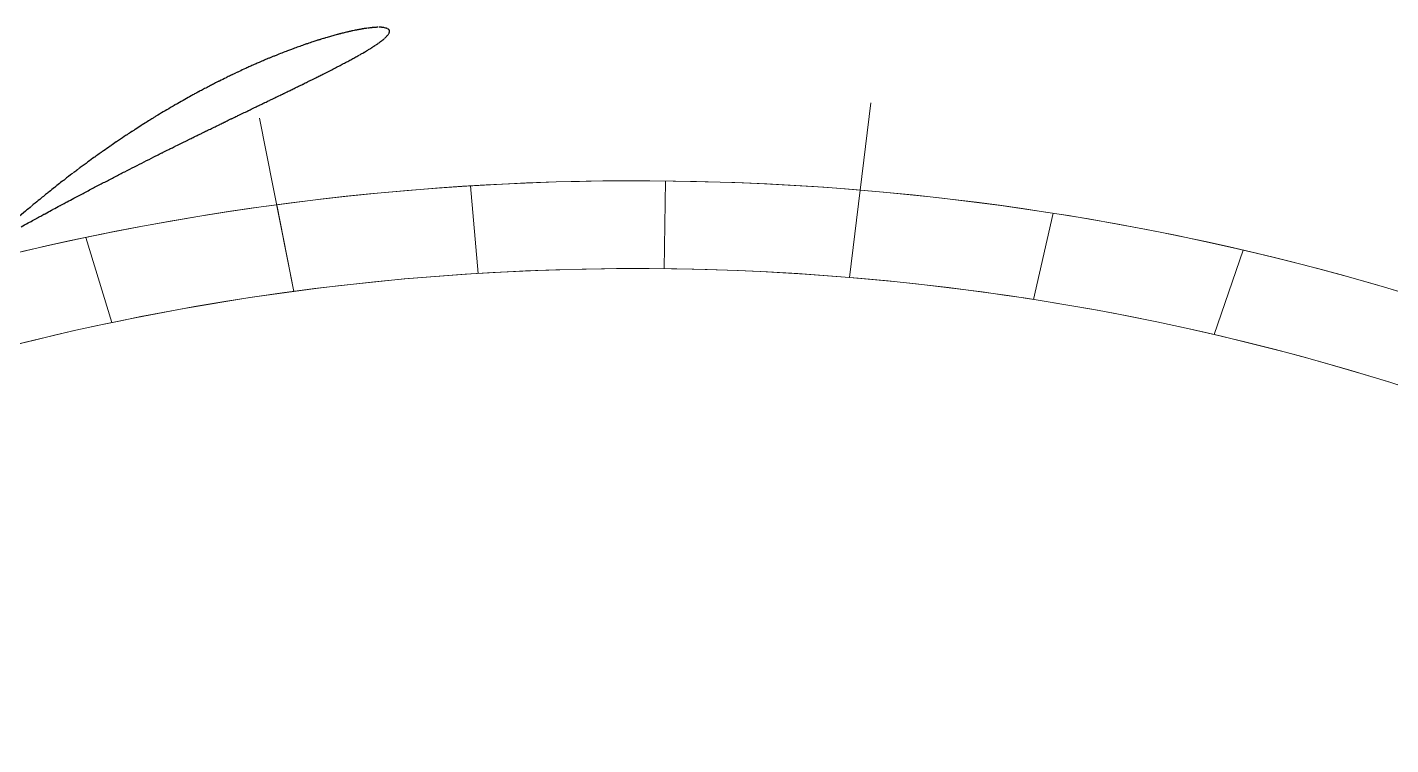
# Model space of a CAD drawing. Header units: millimetres. Extents: x -35445 to 232012, y -57203 to 42724.
# Drawn here: x 167959 to 197669, y 27101 to 42724 of the extents above; entities that cross this region are included whole.
import ezdxf

# ---------------------------------------------------------------- set-up
doc = ezdxf.new("R2010")
doc.units = ezdxf.units.MM

msp = doc.modelspace()

# ---------------------------------------------------------------- linework, layer by layer
at = {"color": 252, "lineweight": 9}
for p, q in [((185877, 37277), (186342, 41081)), ((173767, 36973), (173021, 40747)), ((177787, 37365), (177616, 39271)), ((181834, 37466), (181865, 39378)), ((186109, 39179), (185877, 37277)), ((185877, 37277), (186109, 39179)), ((173394, 38860), (173767, 36973)), ((173767, 36973), (173394, 38860)), ((189883, 36797), (190317, 38675)), ((169802, 36295), (169232, 38148)), ((193824, 36032), (194454, 37872))]:
    msp.add_line(p, q, dxfattribs=at)
for points in [[(186109, 39179, 0), (185601, 39219, 0), (185093, 39254, 0), (184584, 39285, 0), (184075, 39312, 0), (183565, 39335, 0), (183055, 39353, 0), (182545, 39366, 0), (182035, 39376, 0), (181525, 39381, 0), (181015, 39381, 0), (180504, 39377, 0), (179994, 39369, 0), (179484, 39356, 0), (178974, 39339, 0), (178464, 39317, 0), (177955, 39291, 0), (177446, 39261, 0), (176938, 39226, 0), (176430, 39187, 0), (175922, 39143, 0), (175415, 39096, 0), (174909, 39043, 0), (174403, 38987, 0), (173898, 38926, 0), (173394, 38860, 0)], [(198014, 36922, 0), (197534, 37064, 0), (197052, 37203, 0), (196568, 37338, 0), (196083, 37468, 0), (195596, 37594, 0), (195108, 37716, 0), (194618, 37834, 0), (194127, 37947, 0), (193634, 38057, 0), (193140, 38161, 0), (192644, 38262, 0), (192148, 38359, 0), (191650, 38451, 0), (191151, 38539, 0), (190651, 38622, 0), (190149, 38701, 0), (189647, 38776, 0), (189144, 38847, 0), (188640, 38913, 0), (188135, 38975, 0), (187630, 39032, 0), (187124, 39085, 0), (186617, 39134, 0), (186109, 39179, 0)], [(173394, 38860, 0), (172891, 38791, 0), (172388, 38717, 0), (171887, 38638, 0), (171387, 38556, 0), (170887, 38469, 0), (170389, 38377, 0), (169892, 38282, 0), (169397, 38182, 0), (168902, 38078, 0), (168409, 37970, 0), (167917, 37857, 0), (167427, 37740, 0), (166939, 37619, 0), (166624, 37539, 0)], [(173767, 36973, 0), (174247, 37036, 0), (174728, 37094, 0), (175209, 37148, 0), (175691, 37197, 0), (176174, 37243, 0), (176658, 37284, 0), (177141, 37322, 0), (177626, 37355, 0), (178111, 37384, 0), (178596, 37408, 0), (179081, 37429, 0), (179567, 37445, 0), (180052, 37458, 0), (180538, 37465, 0), (181024, 37469, 0), (181510, 37469, 0), (181996, 37464, 0), (182482, 37455, 0), (182968, 37442, 0), (183453, 37425, 0), (183939, 37404, 0), (184424, 37378, 0), (184908, 37349, 0), (185393, 37315, 0), (185877, 37277, 0)], [(185877, 37277, 0), (186360, 37234, 0), (186843, 37188, 0), (187325, 37137, 0), (187806, 37082, 0), (188287, 37024, 0), (188767, 36961, 0), (189246, 36893, 0), (189724, 36822, 0), (190201, 36747, 0), (190678, 36667, 0), (191153, 36583, 0), (191627, 36496, 0), (192100, 36404, 0), (192572, 36308, 0), (193043, 36208, 0), (193512, 36104, 0), (193980, 35996, 0), (194447, 35884, 0), (194912, 35768, 0), (195375, 35647, 0), (195837, 35523, 0), (196298, 35395, 0), (196757, 35263, 0), (197214, 35127, 0), (197669, 34987, 0)], [(167619, 35791, 0), (168084, 35906, 0), (168551, 36018, 0), (169019, 36125, 0), (169489, 36228, 0), (169960, 36327, 0), (170432, 36423, 0), (170905, 36514, 0), (171379, 36600, 0), (171855, 36683, 0), (172331, 36762, 0), (172809, 36837, 0), (173287, 36907, 0), (173767, 36973, 0)], [(197669, 34987, 0), (198123, 34843, 0)]]:
    msp.add_polyline3d(points, dxfattribs=at)
msp.add_ellipse((181219, -765), major_axis=(48731, 0), ratio=0.823831, start_param=0.161265, end_param=1.875222, dxfattribs=at)
at = {"color": 27, "lineweight": 9}
msp.add_ellipse((181219, -765), major_axis=(46411, 0), ratio=0.823831, start_param=0.161265, end_param=1.995949, dxfattribs=at)
at = {"color": 41, "lineweight": 25}
for points in [[(174460, 42493), (174448, 42490), (174436, 42486), (174424, 42483)], [(174785, 42584), (174771, 42580), (174758, 42577), (174745, 42573)], [(175242, 42684), (175233, 42682), (175223, 42681), (175213, 42679)], [(175253, 42686), (175250, 42685), (175247, 42685), (175244, 42684)], [(175262, 42687), (175260, 42687), (175257, 42687), (175255, 42686)], [(175320, 42697), (175316, 42696), (175311, 42695), (175307, 42695)], [(175439, 42712), (175430, 42711), (175422, 42710), (175413, 42709)], [(175486, 42717), (175479, 42716), (175472, 42716), (175466, 42715)], [(175504, 42719), (175502, 42718), (175499, 42718), (175496, 42718)], [(175546, 42721), (175538, 42721), (175531, 42721), (175524, 42720)], [(175600, 42724), (175591, 42723), (175582, 42723), (175573, 42723)], [(175637, 42724), (175631, 42724), (175625, 42724), (175619, 42724)], [(175674, 42723), (175670, 42723), (175665, 42723), (175660, 42723)], [(175691, 42722), (175687, 42722), (175683, 42722), (175679, 42722)], [(175706, 42720), (175703, 42720), (175701, 42721), (175699, 42721)], [(175722, 42718), (175717, 42719), (175712, 42720), (175707, 42720)], [(175750, 42714), (175746, 42715), (175742, 42715), (175737, 42716)], [(175757, 42712), (175754, 42713), (175752, 42713), (175750, 42714)], [(175821, 42688), (175818, 42690), (175816, 42691), (175813, 42693)], [(174312, 42448), (174303, 42445), (174295, 42443), (174286, 42440)], [(174347, 42459), (174336, 42456), (174325, 42452), (174314, 42449)], [(174358, 42462), (174354, 42461), (174351, 42460), (174347, 42459)], [(175304, 42183), (175320, 42192), (175336, 42201), (175351, 42210)], [(175493, 42298), (175507, 42307), (175521, 42316), (175534, 42325)], [(175608, 42375), (175620, 42383), (175631, 42391), (175641, 42399)], [(175646, 42403), (175655, 42410), (175664, 42416), (175672, 42422)], [(175731, 42470), (175736, 42474), (175741, 42478), (175745, 42482)], [(173104, 41999), (173101, 41997), (173098, 41996), (173095, 41995)], [(173221, 42048), (173210, 42043), (173198, 42038), (173187, 42034)], [(173313, 42086), (173301, 42081), (173290, 42076), (173278, 42071)], [(173344, 42098), (173334, 42094), (173323, 42090), (173313, 42086)], [(172413, 41685), (172381, 41670), (172348, 41654), (172315, 41638)], [(172543, 41748), (172530, 41741), (172517, 41735), (172504, 41729)], [(172810, 41870), (172779, 41856), (172749, 41842), (172718, 41828)], [(174246, 41625), (174275, 41639), (174304, 41654), (174332, 41668)], [(171675, 41309), (171658, 41300), (171642, 41291), (171626, 41282)], [(171796, 41374), (171767, 41358), (171737, 41343), (171707, 41327)], [(172121, 41542), (172083, 41523), (172045, 41503), (172006, 41484)], [(173567, 41292), (173602, 41309), (173637, 41326), (173671, 41343)], [(173969, 41488), (174001, 41504), (174033, 41519), (174064, 41535)], [(173136, 41083), (173169, 41100), (173203, 41116), (173236, 41132)], [(172282, 40671), (172321, 40690), (172359, 40708), (172398, 40727)], [(172784, 40914), (172822, 40932), (172859, 40950), (172897, 40968)], [(170237, 40453), (170202, 40430), (170168, 40407), (170133, 40384)], [(170250, 40461), (170246, 40458), (170241, 40455), (170237, 40453)], [(171764, 40418), (171800, 40436), (171837, 40454), (171873, 40472)], [(171894, 40482), (171931, 40500), (171967, 40518), (172004, 40535)], [(171347, 40213), (171383, 40231), (171420, 40249), (171456, 40267)], [(170780, 39931), (170817, 39950), (170854, 39968), (170890, 39987)], [(169033, 39607), (169008, 39589), (168983, 39570), (168958, 39551)], [(169071, 39636), (169059, 39627), (169046, 39617), (169034, 39608)], [(168346, 38664), (168394, 38690), (168442, 38716), (168489, 38742)], [(168525, 38761), (168574, 38787), (168623, 38814), (168672, 38840)], [(167825, 38378), (167876, 38406), (167928, 38435), (167979, 38463)]]:
    msp.add_open_spline(points, degree=3, dxfattribs=at)
for points, knots in [([(174743, 42573), (174732, 42570), (174690, 42559), (174616, 42539), (174533, 42515), (174481, 42500), (174463, 42494)], [0.516815999, 0.516815999, 0.516815999, 0.516815999, 0.517808219, 0.520547945, 0.523287671, 0.524770805, 0.524770805, 0.524770805, 0.524770805]), ([(174937, 42621), (174921, 42618), (174876, 42607), (174825, 42594), (174790, 42585), (174785, 42584)], [0.510736897, 0.510736897, 0.510736897, 0.510736897, 0.512328767, 0.515068493, 0.515551974, 0.515551974, 0.515551974, 0.515551974]), ([(175010, 42638), (174998, 42635), (174975, 42630), (174952, 42625), (174941, 42622)], [0.508329359, 0.508329359, 0.508329359, 0.508329359, 0.509589041, 0.510622161, 0.510622161, 0.510622161, 0.510622161]), ([(175107, 42658), (175089, 42655), (175058, 42648), (175027, 42642), (175013, 42639)], [0.504968549, 0.504968549, 0.504968549, 0.504968549, 0.506849315, 0.508221721, 0.508221721, 0.508221721, 0.508221721]), ([(175211, 42678), (175209, 42678), (175183, 42673), (175150, 42667), (175119, 42661), (175114, 42660)], [0.501106744, 0.501106744, 0.501106744, 0.501106744, 0.501369863, 0.504109589, 0.504718052, 0.504718052, 0.504718052, 0.504718052]), ([(175302, 42694), (175293, 42692), (175283, 42691), (175273, 42689), (175272, 42689)], [0.497495437, 0.497495437, 0.497495437, 0.497495437, 0.498630137, 0.498699206, 0.498699206, 0.498699206, 0.498699206]), ([(175376, 42705), (175364, 42703), (175346, 42700), (175327, 42698), (175321, 42697)], [0.494357223, 0.494357223, 0.494357223, 0.494357223, 0.495890411, 0.496725216, 0.496725216, 0.496725216, 0.496725216]), ([(175408, 42709), (175406, 42708), (175399, 42708), (175392, 42707), (175387, 42706)], [0.4929109913, 0.4929109913, 0.4929109913, 0.4929109913, 0.4931506849, 0.493884129, 0.493884129, 0.493884129, 0.493884129]), ([(175464, 42715), (175463, 42715), (175455, 42714), (175447, 42713), (175439, 42712)], [0.490272821, 0.490272821, 0.490272821, 0.490272821, 0.490410959, 0.491476591, 0.491476591, 0.491476591, 0.491476591]), ([(175521, 42720), (175520, 42720), (175514, 42719), (175509, 42719), (175505, 42719)], [0.4873993621, 0.4873993621, 0.4873993621, 0.4873993621, 0.4876712329, 0.4882714574, 0.4882714574, 0.4882714574, 0.4882714574]), ([(175571, 42723), (175570, 42723), (175562, 42722), (175554, 42722), (175547, 42722)], [0.484714188, 0.484714188, 0.484714188, 0.484714188, 0.484931507, 0.486046784, 0.486046784, 0.486046784, 0.486046784]), ([(175657, 42723), (175657, 42723), (175651, 42724), (175645, 42724), (175639, 42724)], [0.479438899, 0.479438899, 0.479438899, 0.479438899, 0.479452055, 0.480642668, 0.480642668, 0.480642668, 0.480642668]), ([(175731, 42717), (175731, 42717), (175728, 42718), (175725, 42718), (175723, 42718)], [0.4738519461, 0.4738519461, 0.4738519461, 0.4738519461, 0.4739726027, 0.4745195598, 0.4745195598, 0.4745195598, 0.4745195598]), ([(175750, 42487), (175751, 42488), (175756, 42492), (175761, 42497), (175765, 42500)], [0.435330098, 0.435330098, 0.435330098, 0.435330098, 0.435616438, 0.436691044, 0.436691044, 0.436691044, 0.436691044]), ([(175804, 42697), (175799, 42700), (175786, 42705), (175771, 42709), (175762, 42711)], [0.466197438, 0.466197438, 0.466197438, 0.466197438, 0.468493151, 0.471012515, 0.471012515, 0.471012515, 0.471012515]), ([(173716, 42243), (173688, 42232), (173618, 42206), (173506, 42163), (173411, 42125), (173356, 42103), (173344, 42098)], [0.543238665, 0.543238665, 0.543238665, 0.543238665, 0.545205479, 0.547945205, 0.550684932, 0.551452247, 0.551452247, 0.551452247, 0.551452247]), ([(174024, 42353), (174011, 42349), (173959, 42331), (173869, 42299), (173779, 42266), (173728, 42247), (173717, 42243)], [0.53601605, 0.53601605, 0.53601605, 0.53601605, 0.536986301, 0.539726027, 0.542465753, 0.543216859, 0.543216859, 0.543216859, 0.543216859]), ([(174286, 42440), (174260, 42432), (174197, 42412), (174111, 42383), (174050, 42362), (174027, 42354)], [0.529454255, 0.529454255, 0.529454255, 0.529454255, 0.531506849, 0.534246575, 0.53594526, 0.53594526, 0.53594526, 0.53594526]), ([(174423, 42482), (174421, 42482), (174400, 42475), (174378, 42469), (174358, 42462)], [0.525846815, 0.525846815, 0.525846815, 0.525846815, 0.526027397, 0.527589666, 0.527589666, 0.527589666, 0.527589666]), ([(175355, 42213), (175358, 42214), (175383, 42229), (175414, 42249), (175442, 42266), (175449, 42270)], [0.413392861, 0.413392861, 0.413392861, 0.413392861, 0.41369863, 0.416438356, 0.417364578, 0.417364578, 0.417364578, 0.417364578]), ([(175450, 42271), (175463, 42279), (175476, 42287), (175490, 42296), (175490, 42296)], [0.417387847, 0.417387847, 0.417387847, 0.417387847, 0.419178082, 0.41925044, 0.41925044, 0.41925044, 0.41925044]), ([(175539, 42328), (175541, 42329), (175552, 42337), (175563, 42344), (175572, 42350)], [0.421657978, 0.421657978, 0.421657978, 0.421657978, 0.421917808, 0.423365615, 0.423365615, 0.423365615, 0.423365615]), ([(175573, 42351), (175580, 42356), (175592, 42364), (175603, 42371), (175606, 42374)], [0.423399647, 0.423399647, 0.423399647, 0.423399647, 0.424657534, 0.425269286, 0.425269286, 0.425269286, 0.425269286]), ([(175672, 42423), (175676, 42425), (175686, 42433), (175695, 42440), (175700, 42444)], [0.429365774, 0.429365774, 0.429365774, 0.429365774, 0.430136986, 0.431288132, 0.431288132, 0.431288132, 0.431288132]), ([(175701, 42445), (175708, 42450), (175716, 42457), (175725, 42464), (175726, 42466)], [0.431342529, 0.431342529, 0.431342529, 0.431342529, 0.432876712, 0.433327581, 0.433327581, 0.433327581, 0.433327581]), ([(172901, 41911), (172885, 41904), (172855, 41890), (172824, 41877), (172810, 41870)], [0.560658223, 0.560658223, 0.560658223, 0.560658223, 0.561643836, 0.562490368, 0.562490368, 0.562490368, 0.562490368]), ([(173094, 41995), (173059, 41980), (172997, 41953), (172934, 41925), (172906, 41913)], [0.556711876, 0.556711876, 0.556711876, 0.556711876, 0.55890411, 0.560562022, 0.560562022, 0.560562022, 0.560562022]), ([(173186, 42033), (173164, 42024), (173138, 42013), (173111, 42001), (173106, 41999)], [0.554810721, 0.554810721, 0.554810721, 0.554810721, 0.556164384, 0.556480126, 0.556480126, 0.556480126, 0.556480126]), ([(173277, 42071), (173268, 42067), (173251, 42060), (173233, 42053), (173223, 42049)], [0.55289562, 0.55289562, 0.55289562, 0.55289562, 0.553424658, 0.554023168, 0.554023168, 0.554023168, 0.554023168]), ([(175195, 42120), (175203, 42124), (175222, 42135), (175240, 42146), (175251, 42152)], [0.407404907, 0.407404907, 0.407404907, 0.407404907, 0.408219178, 0.409395598, 0.409395598, 0.409395598, 0.409395598]), ([(175251, 42152), (175265, 42160), (175283, 42170), (175300, 42181), (175304, 42183)], [0.409398946, 0.409398946, 0.409398946, 0.409398946, 0.410958904, 0.41139364, 0.41139364, 0.41139364, 0.41139364]), ([(172315, 41638), (172307, 41634), (172250, 41606), (172187, 41575), (172131, 41547), (172124, 41543)], [0.572140901, 0.572140901, 0.572140901, 0.572140901, 0.57260274, 0.575342466, 0.575740433, 0.575740433, 0.575740433, 0.575740433]), ([(172499, 41727), (172478, 41716), (172450, 41703), (172422, 41690), (172416, 41687)], [0.568604252, 0.568604252, 0.568604252, 0.568604252, 0.569863014, 0.570203878, 0.570203878, 0.570203878, 0.570203878]), ([(172713, 41826), (172668, 41805), (172612, 41780), (172557, 41754), (172548, 41749)], [0.564419542, 0.564419542, 0.564419542, 0.564419542, 0.567123288, 0.567668193, 0.567668193, 0.567668193, 0.567668193]), ([(174157, 41581), (174177, 41590), (174206, 41605), (174236, 41620), (174246, 41625)], [0.379526057, 0.379526057, 0.379526057, 0.379526057, 0.380821918, 0.381491358, 0.381491358, 0.381491358, 0.381491358]), ([(174333, 41668), (174334, 41669), (174363, 41683), (174392, 41697), (174419, 41711)], [0.383490773, 0.383490773, 0.383490773, 0.383490773, 0.383561644, 0.38548099, 0.38548099, 0.38548099, 0.38548099]), ([(171707, 41327), (171704, 41325), (171693, 41319), (171682, 41313), (171675, 41309)], [0.5833954091, 0.5833954091, 0.5833954091, 0.5833954091, 0.5835616438, 0.5839886729, 0.5839886729, 0.5839886729, 0.5839886729]), ([(171902, 41429), (171884, 41420), (171849, 41402), (171815, 41384), (171797, 41375)], [0.579854234, 0.579854234, 0.579854234, 0.579854234, 0.580821918, 0.581759279, 0.581759279, 0.581759279, 0.581759279]), ([(172006, 41483), (172003, 41482), (171969, 41464), (171935, 41447), (171903, 41430)], [0.577926866, 0.577926866, 0.577926866, 0.577926866, 0.578082192, 0.579831952, 0.579831952, 0.579831952, 0.579831952]), ([(173673, 41344), (173678, 41346), (173711, 41362), (173745, 41378), (173773, 41392)], [0.36958533, 0.36958533, 0.36958533, 0.36958533, 0.369863014, 0.371533973, 0.371533973, 0.371533973, 0.371533973]), ([(173773, 41392), (173791, 41401), (173824, 41417), (173856, 41433), (173871, 41440)], [0.37153877, 0.37153877, 0.37153877, 0.37153877, 0.37260274, 0.373507211, 0.373507211, 0.373507211, 0.373507211]), ([(173872, 41441), (173902, 41455), (173934, 41471), (173966, 41487), (173969, 41488)], [0.373525983, 0.373525983, 0.373525983, 0.373525983, 0.375342466, 0.375519289, 0.375519289, 0.375519289, 0.375519289]), ([(174068, 41537), (174075, 41540), (174105, 41555), (174134, 41569), (174156, 41580)], [0.377604, 0.377604, 0.377604, 0.377604, 0.378082192, 0.3795031, 0.3795031, 0.3795031, 0.3795031]), ([(171191, 41039), (171154, 41018), (171065, 40966), (170922, 40882), (170797, 40806), (170723, 40761), (170703, 40748)], [0.592593202, 0.592593202, 0.592593202, 0.592593202, 0.594520548, 0.597260274, 0.6, 0.601019586, 0.601019586, 0.601019586, 0.601019586]), ([(171531, 41231), (171485, 41205), (171387, 41151), (171275, 41087), (171208, 41049), (171194, 41041)], [0.586574356, 0.586574356, 0.586574356, 0.586574356, 0.589041096, 0.591780822, 0.592540378, 0.592540378, 0.592540378, 0.592540378]), ([(171626, 41282), (171599, 41268), (171568, 41251), (171536, 41234), (171531, 41231)], [0.584872703, 0.584872703, 0.584872703, 0.584872703, 0.58630137, 0.586567607, 0.586567607, 0.586567607, 0.586567607]), ([(172897, 40968), (172908, 40973), (172945, 40992), (172982, 41009), (173008, 41022)], [0.355591757, 0.355591757, 0.355591757, 0.355591757, 0.356164384, 0.357486327, 0.357486327, 0.357486327, 0.357486327]), ([(173017, 41026), (173041, 41038), (173077, 41055), (173112, 41072), (173123, 41078)], [0.357635738, 0.357635738, 0.357635738, 0.357635738, 0.35890411, 0.359481901, 0.359481901, 0.359481901, 0.359481901]), ([(173242, 41135), (173243, 41135), (173280, 41153), (173316, 41170), (173350, 41187)], [0.361568902, 0.361568902, 0.361568902, 0.361568902, 0.361643836, 0.363521893, 0.363521893, 0.363521893, 0.363521893]), ([(173352, 41188), (173368, 41195), (173402, 41212), (173437, 41229), (173457, 41239)], [0.363563451, 0.363563451, 0.363563451, 0.363563451, 0.364383562, 0.36547891, 0.36547891, 0.36547891, 0.36547891]), ([(173461, 41241), (173489, 41254), (173523, 41271), (173557, 41287), (173564, 41291)], [0.365555512, 0.365555512, 0.365555512, 0.365555512, 0.367123288, 0.367488365, 0.367488365, 0.367488365, 0.367488365]), ([(170700, 40746), (170668, 40726), (170598, 40683), (170528, 40639), (170491, 40616)], [0.601073563, 0.601073563, 0.601073563, 0.601073563, 0.602739726, 0.604630893, 0.604630893, 0.604630893, 0.604630893]), ([(172416, 40735), (172419, 40737), (172458, 40756), (172497, 40775), (172531, 40791)], [0.347762508, 0.347762508, 0.347762508, 0.347762508, 0.347945205, 0.349599504, 0.349599504, 0.349599504, 0.349599504]), ([(172532, 40792), (172555, 40803), (172596, 40823), (172637, 40843), (172656, 40852)], [0.349613712, 0.349613712, 0.349613712, 0.349613712, 0.350684932, 0.351605802, 0.351605802, 0.351605802, 0.351605802]), ([(172657, 40852), (172694, 40870), (172732, 40889), (172770, 40907), (172771, 40908)], [0.351626187, 0.351626187, 0.351626187, 0.351626187, 0.353424658, 0.353502979, 0.353502979, 0.353502979, 0.353502979]), ([(170311, 40501), (170300, 40494), (170280, 40480), (170259, 40467), (170250, 40461)], [0.607667069, 0.607667069, 0.607667069, 0.607667069, 0.608219178, 0.60869245, 0.60869245, 0.60869245, 0.60869245]), ([(170486, 40613), (170471, 40603), (170413, 40566), (170354, 40529), (170311, 40501)], [0.604714919, 0.604714919, 0.604714919, 0.604714919, 0.605479452, 0.607667069, 0.607667069, 0.607667069, 0.607667069]), ([(171625, 40351), (171651, 40363), (171689, 40382), (171727, 40401), (171740, 40407)], [0.335880975, 0.335880975, 0.335880975, 0.335880975, 0.336986301, 0.337543437, 0.337543437, 0.337543437, 0.337543437]), ([(172030, 40548), (172044, 40555), (172082, 40574), (172120, 40592), (172143, 40603)], [0.341838456, 0.341838456, 0.341838456, 0.341838456, 0.342465753, 0.343548461, 0.343548461, 0.343548461, 0.343548461]), ([(172161, 40612), (172192, 40627), (172228, 40644), (172264, 40662), (172270, 40665)], [0.34382266, 0.34382266, 0.34382266, 0.34382266, 0.345205479, 0.345496838, 0.345496838, 0.345496838, 0.345496838]), ([(169763, 40134), (169715, 40100), (169644, 40051), (169573, 40001), (169550, 39985)], [0.616784352, 0.616784352, 0.616784352, 0.616784352, 0.619178082, 0.620279893, 0.620279893, 0.620279893, 0.620279893]), ([(169897, 40226), (169859, 40200), (169817, 40171), (169775, 40142), (169770, 40139)], [0.614576648, 0.614576648, 0.614576648, 0.614576648, 0.616438356, 0.616668585, 0.616668585, 0.616668585, 0.616668585]), ([(170129, 40382), (170124, 40378), (170065, 40339), (169989, 40288), (169918, 40240), (169903, 40230)], [0.610707451, 0.610707451, 0.610707451, 0.610707451, 0.610958904, 0.61369863, 0.614474107, 0.614474107, 0.614474107, 0.614474107]), ([(171047, 40065), (171071, 40077), (171113, 40098), (171154, 40118), (171171, 40127)], [0.327763982, 0.327763982, 0.327763982, 0.327763982, 0.328767123, 0.329473692, 0.329473692, 0.329473692, 0.329473692]), ([(171199, 40140), (171239, 40160), (171279, 40180), (171320, 40200), (171321, 40201)], [0.329860156, 0.329860156, 0.329860156, 0.329860156, 0.331506849, 0.33155555, 0.33155555, 0.33155555, 0.33155555]), ([(171479, 40278), (171490, 40284), (171528, 40303), (171566, 40321), (171593, 40335)], [0.333782828, 0.333782828, 0.333782828, 0.333782828, 0.334246575, 0.335418609, 0.335418609, 0.335418609, 0.335418609]), ([(169427, 39897), (169379, 39862), (169274, 39787), (169157, 39700), (169088, 39649), (169076, 39639)], [0.622301606, 0.622301606, 0.622301606, 0.622301606, 0.624657534, 0.62739726, 0.628007679, 0.628007679, 0.628007679, 0.628007679]), ([(169546, 39982), (169514, 39959), (169475, 39932), (169436, 39904), (169429, 39898)], [0.620346832, 0.620346832, 0.620346832, 0.620346832, 0.621917808, 0.622263646, 0.622263646, 0.622263646, 0.622263646]), ([(170904, 39993), (170909, 39996), (170955, 40019), (171000, 40042), (171040, 40062)], [0.325820089, 0.325820089, 0.325820089, 0.325820089, 0.326027397, 0.327675234, 0.327675234, 0.327675234, 0.327675234]), ([(168953, 39547), (168950, 39545), (168890, 39500), (168811, 39439), (168735, 39379), (168715, 39364)], [0.629997349, 0.629997349, 0.629997349, 0.629997349, 0.630136986, 0.632876712, 0.633835518, 0.633835518, 0.633835518, 0.633835518]), ([(168549, 39234), (168511, 39204), (168447, 39153), (168384, 39102), (168359, 39082)], [0.636489148, 0.636489148, 0.636489148, 0.636489148, 0.638356164, 0.6395402, 0.6395402, 0.6395402, 0.6395402]), ([(168713, 39363), (168677, 39334), (168622, 39292), (168568, 39249), (168549, 39234)], [0.633863209, 0.633863209, 0.633863209, 0.633863209, 0.635616438, 0.636489148, 0.636489148, 0.636489148, 0.636489148]), ([(168359, 39082), (168326, 39056), (168251, 38995), (168176, 38933), (168133, 38897)], [0.6395402, 0.6395402, 0.6395402, 0.6395402, 0.64109589, 0.643151507, 0.643151507, 0.643151507, 0.643151507]), ([(168689, 38849), (168707, 38859), (168754, 38884), (168800, 38909), (168828, 38923)], [0.297964798, 0.297964798, 0.297964798, 0.297964798, 0.298630137, 0.299614726, 0.299614726, 0.299614726, 0.299614726]), ([(168052, 38830), (168007, 38793), (167905, 38707), (167757, 38581), (167654, 38492), (167608, 38452)], [0.644436509, 0.644436509, 0.644436509, 0.644436509, 0.646575342, 0.649315068, 0.651496825, 0.651496825, 0.651496825, 0.651496825]), ([(168131, 38896), (168118, 38885), (168093, 38864), (168068, 38844), (168057, 38835)], [0.643173211, 0.643173211, 0.643173211, 0.643173211, 0.643835616, 0.644355276, 0.644355276, 0.644355276, 0.644355276]), ([(168183, 38575), (168215, 38593), (168261, 38618), (168307, 38643), (168322, 38651)], [0.292037599, 0.292037599, 0.292037599, 0.292037599, 0.293150685, 0.293651594, 0.293651594, 0.293651594, 0.293651594]), ([(168010, 38480), (168021, 38486), (168070, 38513), (168120, 38540), (168158, 38561)], [0.290042485, 0.290042485, 0.290042485, 0.290042485, 0.290410959, 0.291750722, 0.291750722, 0.291750722, 0.291750722])]:
    msp.add_open_spline(points, degree=3, knots=knots, dxfattribs=at)
at = {"color": 40, "lineweight": 25}
for points, knots in [([(175765, 42500), (175770, 42506), (175785, 42520), (175805, 42542), (175823, 42565), (175837, 42587), (175847, 42608), (175851, 42626), (175852, 42644), (175847, 42659), (175839, 42673), (175829, 42682), (175822, 42687), (175821, 42688)], [0.43669104, 0.43669104, 0.43669104, 0.43669104, 0.43835616, 0.44109589, 0.44383562, 0.44657534, 0.44931507, 0.45205479, 0.45479452, 0.45753425, 0.46027397, 0.4630137, 0.4637899, 0.4637899, 0.4637899, 0.4637899]), ([(174421, 41712), (174432, 41718), (174481, 41742), (174565, 41785), (174673, 41840), (174775, 41893), (174873, 41945), (174967, 41994), (175056, 42042), (175129, 42083), (175173, 42108), (175190, 42117)], [0.3855449, 0.3855449, 0.3855449, 0.3855449, 0.38630137, 0.3890411, 0.39178082, 0.39452055, 0.39726027, 0.4, 0.40273973, 0.40547945, 0.40721275, 0.40721275, 0.40721275, 0.40721275]), ([(171873, 40472), (171878, 40474), (171885, 40478), (171892, 40481), (171894, 40482)], [0.3394891103, 0.3394891103, 0.3394891103, 0.3394891103, 0.3397260274, 0.3398016741, 0.3398016741, 0.3398016741, 0.3398016741]), ([(168828, 38923), (168877, 38949), (169002, 39016), (169202, 39122), (169427, 39240), (169649, 39355), (169868, 39469), (170084, 39580), (170298, 39688), (170508, 39795), (170668, 39876), (170758, 39921), (170780, 39931)], [0.29961473, 0.29961473, 0.29961473, 0.29961473, 0.30136986, 0.30410959, 0.30684932, 0.30958904, 0.31232877, 0.31506849, 0.31780822, 0.32054795, 0.32328767, 0.32415267, 0.32415267, 0.32415267, 0.32415267]), ([(168489, 38742), (168497, 38746), (168509, 38752), (168521, 38759), (168525, 38761)], [0.2956133063, 0.2956133063, 0.2956133063, 0.2956133063, 0.295890411, 0.2960325461, 0.2960325461, 0.2960325461, 0.2960325461])]:
    msp.add_open_spline(points, degree=3, knots=knots, dxfattribs=at)
for points in [[(173008, 41022), (173011, 41023), (173014, 41025), (173017, 41026)], [(173123, 41078), (173128, 41079), (173132, 41081), (173136, 41083)], [(172398, 40727), (172404, 40730), (172410, 40733), (172416, 40735)], [(172771, 40908), (172776, 40910), (172780, 40912), (172784, 40914)], [(171740, 40407), (171748, 40411), (171756, 40414), (171764, 40418)], [(172004, 40535), (172013, 40540), (172022, 40544), (172030, 40548)], [(172143, 40603), (172149, 40606), (172155, 40609), (172161, 40612)], [(172270, 40665), (172274, 40667), (172278, 40669), (172282, 40671)], [(171171, 40127), (171180, 40131), (171190, 40136), (171199, 40140)], [(171321, 40201), (171329, 40205), (171338, 40209), (171347, 40213)], [(171456, 40267), (171464, 40271), (171471, 40275), (171479, 40278)], [(171593, 40335), (171604, 40340), (171615, 40345), (171625, 40351)], [(170890, 39987), (170895, 39989), (170899, 39991), (170904, 39993)], [(171040, 40062), (171042, 40063), (171045, 40064), (171047, 40065)], [(168322, 38651), (168330, 38655), (168338, 38659), (168346, 38664)], [(168672, 38840), (168678, 38843), (168683, 38846), (168689, 38849)], [(167979, 38463), (167990, 38469), (168000, 38475), (168010, 38480)], [(168158, 38561), (168166, 38566), (168175, 38571), (168183, 38575)]]:
    msp.add_open_spline(points, degree=3, dxfattribs=at)

doc.saveas('drawing.dxf')
